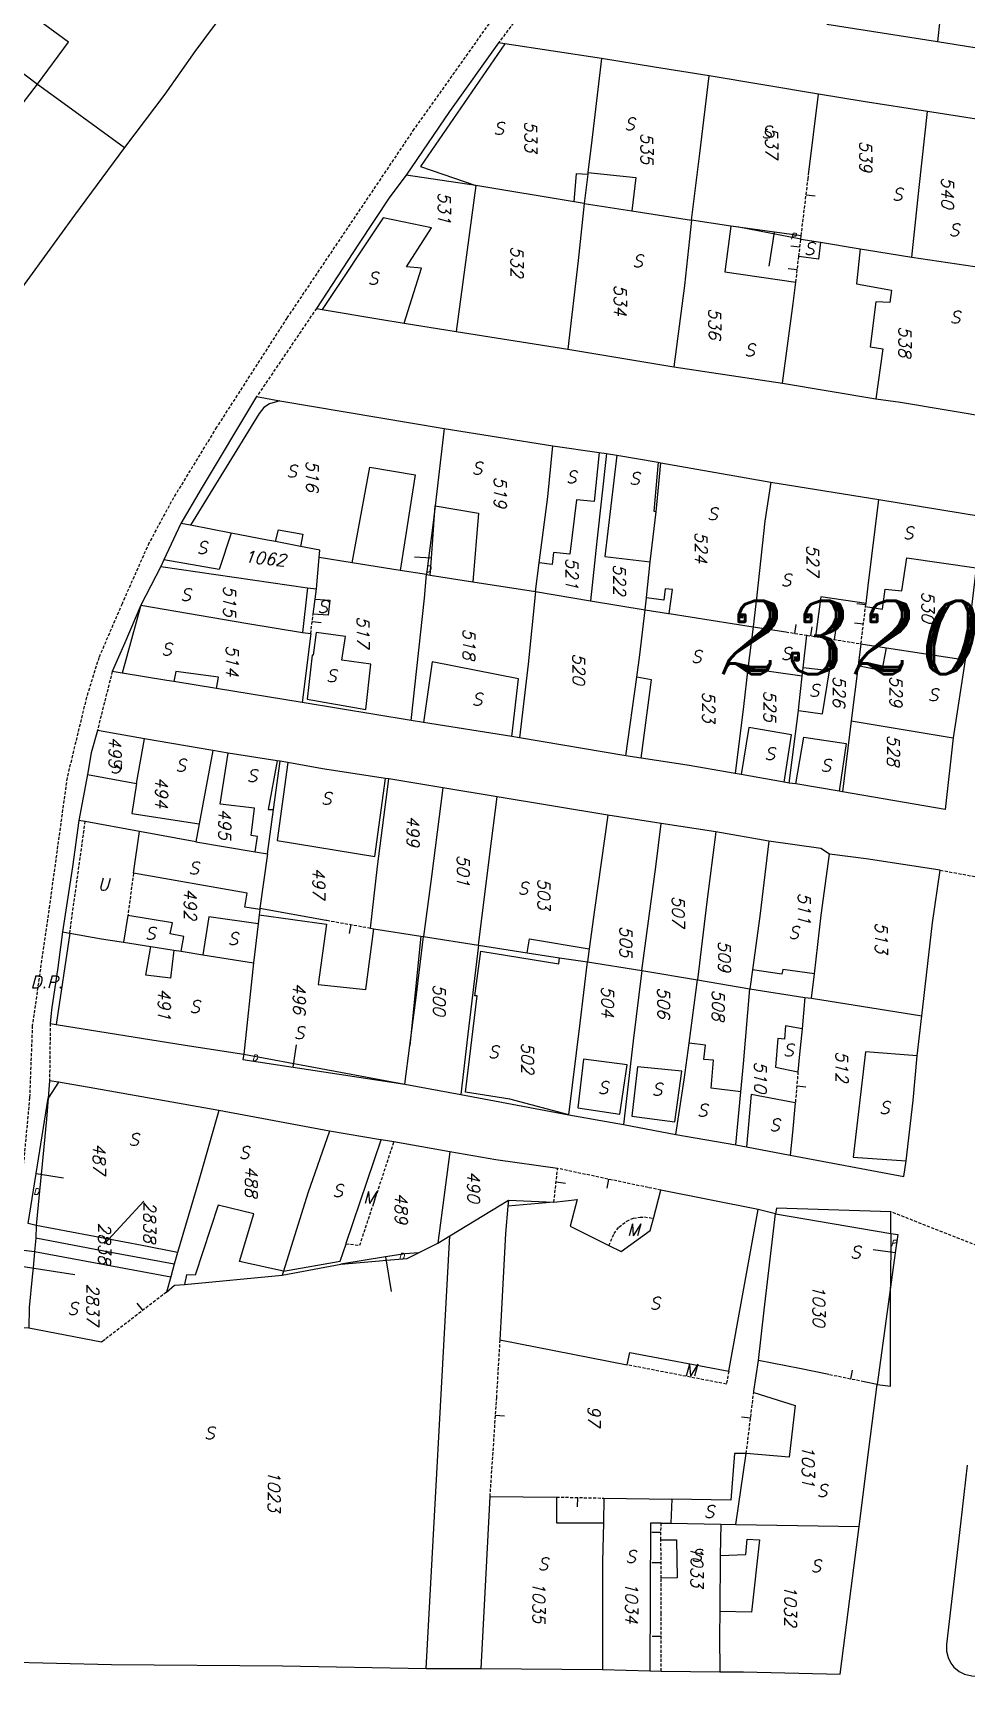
# Model space of a CAD drawing. Extents: x -334462 to -332769, y -29481 to -26664.
# Drawn here: x -334258.2 to -334181.8, y -28203.3 to -28068.9 of the extents above; entities that cross this region are included whole.
import ezdxf
from ezdxf.enums import TextEntityAlignment as Align

# ---------------------------------------------------------------- set-up
doc = ezdxf.new("R2010")
doc.units = 0
doc.header["$MEASUREMENT"] = 0
doc.linetypes.add('HIDDEN', pattern=[0.375, 0.25, -0.125])
for name, color, linetype in [('17', 7, 'CONTINUOUS'), ('18', 7, 'CONTINUOUS'), ('20', 7, 'CONTINUOUS'), ('DP$DIVIDING$LINE', 7, 'CONTINUOUS'), ('EASEMENT$BOUNDA$', 7, 'CONTINUOUS'), ('ENC$$ST$$A$$TEXT', 7, 'CONTINUOUS'), ('ENCRO$$AREA$TEXT', 7, 'CONTINUOUS'), ('ENCROACHED$WALL', 7, 'CONTINUOUS'), ('MAP$SHEET$BOUND$', 7, 'CONTINUOUS'), ('OUTER$FRAME', 7, 'CONTINUOUS'), ('PARCEL$BOUNDARY', 7, 'CONTINUOUS'), ('PARCEL$NUMBER', 7, 'CONTINUOUS'), ('STRUC$$FOOTPRINT', 7, 'CONTINUOUS')]:
    doc.layers.add(name, color=color, linetype=linetype)
doc.styles.add('ITALICT', font='ITALICT', dxfattribs={"height": 0.2})

msp = doc.modelspace()

# ---------------------------------------------------------------- linework, layer by layer
at = {"layer": '17', "color": 1, "linetype": 'Continuous'}
for p, q in [((-334194.94, -28082.12), (-334194.19, -28082.21)), ((-334192.61, -28118.51), (-334192.5, -28117.76)), ((-334190.25, -28117.24), (-334190.99, -28117.15)), ((-334195.7, -28155.03), (-334194.95, -28155.09)), ((-334249.19, -28173.38), (-334249.65, -28172.79))]:
    msp.add_line(p, q, dxfattribs=at)
at = {"layer": '17', "color": 5, "linetype": 'Continuous'}
msp.add_line((-334232.17, -28141.82), (-334232.31, -28142.56), dxfattribs=at)
at = {"layer": '18', "color": 1, "linetype": 'Continuous'}
for p, q in [((-334195.44, -28086.4), (-334196.19, -28086.31)), ((-334195.66, -28088.26), (-334196.41, -28088.17)), ((-334190.05, -28115.67), (-334190.8, -28115.58)), ((-334235.33, -28117.02), (-334234.59, -28117.11)), ((-334195.87, -28118), (-334195.75, -28117.26)), ((-334194.55, -28118.2), (-334194.43, -28117.46)), ((-334215.38, -28162.88), (-334214.63, -28162.97)), ((-334211.09, -28162.66), (-334211.24, -28163.39)), ((-334191.29, -28179.01), (-334191.14, -28178.27)), ((-334220.36, -28181.97), (-334219.62, -28182.02)), ((-334199.48, -28182.22), (-334200.23, -28182.12)), ((-334213.64, -28188.7), (-334213.66, -28189.45)), ((-334206.81, -28191.57), (-334207.56, -28191.57)), ((-334206.8, -28194.04), (-334207.55, -28194.05)), ((-334206.78, -28200.06), (-334207.53, -28200.06))]:
    msp.add_line(p, q, dxfattribs=at)
at = {"layer": 'DP$DIVIDING$LINE', "color": 2, "linetype": 'HIDDEN'}
for p, q in [((-334234.99, -28091.41), (-334239.88, -28098.63)), ((-334251.69, -28121.11), (-334252.91, -28125.95)), ((-334256.76, -28149.92), (-334256.82, -28154.6))]:
    msp.add_line(p, q, dxfattribs=at)
at = {"layer": 'DP$DIVIDING$LINE', "color": 30, "linetype": 'HIDDEN'}
for p, q in [((-334183.96, -28137.37), (-334176.17, -28138.8)), ((-334177.83, -28169.33), (-334188, -28165.32))]:
    msp.add_line(p, q, dxfattribs=at)
at = {"layer": 'DP$DIVIDING$LINE', "color": 2, "linetype": 'HIDDEN'}
for points in [[(-334219.14, -28065.67), (-334227.01, -28076.74), (-334237.41, -28092.2), (-334243.16, -28101.14), (-334246.68, -28106.9), (-334248.69, -28110.61), (-334250.89, -28115.58), (-334252.78, -28119.97), (-334253.8, -28123.23), (-334255.39, -28129.82), (-334256.83, -28140.28), (-334258.23, -28150.09), (-334258.45, -28156), (-334259.7, -28169.3), (-334260.23, -28175.09), (-334262.01, -28182.75), (-334260.52, -28183)], [(-334216.34, -28064.57), (-334218.2, -28067.15), (-334220.09, -28069.68)]]:
    msp.add_lwpolyline(points, dxfattribs=at)
at = {"layer": 'EASEMENT$BOUNDA$', "color": 3, "linetype": 'HIDDEN'}
for p, q in [((-334255.17, -28142.53), (-334253.9, -28133.39)), ((-334249.96, -28137.63), (-334250.41, -28141.08))]:
    msp.add_line(p, q, dxfattribs=at)
for points in [[(-334232.57, -28167.93), (-334231.44, -28168.06), (-334228.65, -28159.61)], [(-334211.07, -28168.08), (-334210.64, -28167.11), (-334210.25, -28166.57), (-334209.61, -28166.09), (-334209.06, -28165.84), (-334208.51, -28165.77), (-334208.15, -28165.74), (-334207.43, -28165.86)], [(-334201.26, -28178.37), (-334201.45, -28179.42), (-334209.57, -28177.85)]]:
    msp.add_lwpolyline(points, dxfattribs=at)
at = {"layer": 'ENC$$ST$$A$$TEXT', "color": 1, "linetype": 'Continuous'}
for p, q in [((-334225.59, -28111.85), (-334226.96, -28111.75)), ((-334236.89, -28153.5), (-334236.61, -28151.66)), ((-334257.92, -28162.19), (-334255.67, -28162.55)), ((-334229.33, -28169.01), (-334228.87, -28171.84)), ((-334187.65, -28168.69), (-334189.44, -28168.44)), ((-334259.13, -28169.76), (-334254.76, -28170.46))]:
    msp.add_line(p, q, dxfattribs=at)
at = {"layer": 'ENCRO$$AREA$TEXT', "color": 5, "linetype": 'Continuous'}
msp.add_line((-334197.54, -28085.16), (-334197.98, -28087.96), dxfattribs=at)
at = {"layer": 'ENCROACHED$WALL', "color": 5, "linetype": 'Continuous'}
msp.add_line((-334195.34, -28085.46), (-334201.1, -28084.67), dxfattribs=at)
at = {"layer": 'OUTER$FRAME', "color": 2, "linetype": 'Continuous'}
msp.add_line((-334252.32, -28167.93), (-334249.12, -28164.45), dxfattribs=at)
at = {"layer": 'PARCEL$BOUNDARY', "color": 7, "linetype": 'Continuous'}
for p, q in [((-334183.63, -28064.39), (-334184.19, -28069.61)), ((-334184.19, -28069.61), (-334193.23, -28068.19)), ((-334263.1, -28069.08), (-334257.81, -28073.05)), ((-334219.57, -28069.76), (-334220.09, -28069.68)), ((-334211.68, -28070.95), (-334219.57, -28069.76)), ((-334175.84, -28070.92), (-334184.19, -28069.61)), ((-334193.93, -28073.87), (-334202.87, -28072.37)), ((-334194.74, -28080.47), (-334193.93, -28073.87)), ((-334221.96, -28081.36), (-334227.66, -28080.51)), ((-334212.8, -28080.43), (-334213.09, -28082.83)), ((-334212.78, -28080.29), (-334212.8, -28080.43)), ((-334221.96, -28081.36), (-334223.56, -28093.31)), ((-334213.92, -28082.69), (-334221.96, -28081.36)), ((-334213.09, -28082.83), (-334213.92, -28082.69)), ((-334213.09, -28082.83), (-334209.18, -28083.44)), ((-334209.18, -28083.44), (-334204.32, -28084.2)), ((-334201.1, -28084.67), (-334204.32, -28084.2)), ((-334195.37, -28085.74), (-334195.34, -28085.46)), ((-334195.37, -28085.74), (-334193.77, -28086)), ((-334193.77, -28086), (-334190.52, -28086.54)), ((-334186.3, -28087.23), (-334178.01, -28088.46)), ((-334234.99, -28091.41), (-334234.53, -28091.49)), ((-334227.82, -28092.61), (-334223.56, -28093.31)), ((-334223.56, -28093.31), (-334214.42, -28094.74)), ((-334214.42, -28094.74), (-334205.75, -28096.18)), ((-334205.75, -28096.18), (-334196.88, -28097.53)), ((-334196.88, -28097.53), (-334189.24, -28098.81)), ((-334239.88, -28098.63), (-334237.97, -28098.97)), ((-334237.97, -28098.97), (-334224.53, -28101.24)), ((-334224.53, -28101.24), (-334225.28, -28107.56)), ((-334224.53, -28101.24), (-334215.66, -28102.66)), ((-334215.66, -28102.66), (-334211.86, -28103.19)), ((-334211.86, -28103.19), (-334211.26, -28103.28)), ((-334211.26, -28103.28), (-334210.41, -28103.43)), ((-334210.41, -28103.43), (-334207.03, -28104)), ((-334207.19, -28108.05), (-334206.83, -28104.05)), ((-334207.03, -28104), (-334206.83, -28104.05)), ((-334206.83, -28104.05), (-334197.82, -28105.62)), ((-334197.82, -28105.62), (-334188.99, -28107.04)), ((-334188.99, -28107.04), (-334180.51, -28108.44)), ((-334207.68, -28112.15), (-334207.19, -28108.05)), ((-334246.07, -28109), (-334247.46, -28111.97)), ((-334245.28, -28109.15), (-334246.07, -28109)), ((-334241.96, -28109.79), (-334245.28, -28109.15)), ((-334236.3, -28110.88), (-334238.34, -28110.49)), ((-334247.72, -28112.53), (-334249.36, -28115.68)), ((-334247.46, -28111.97), (-334247.72, -28112.53)), ((-334247.72, -28112.53), (-334235.73, -28114.26)), ((-334234.99, -28114.36), (-334234.76, -28111.8)), ((-334232.06, -28112.23), (-334234.76, -28111.8)), ((-334228.15, -28112.84), (-334232.06, -28112.23)), ((-334225.99, -28113.18), (-334228.15, -28112.84)), ((-334217.07, -28114.58), (-334216.77, -28112.22)), ((-334181.02, -28112.64), (-334181.94, -28120.17)), ((-334225.99, -28113.18), (-334225.69, -28113.23)), ((-334225.69, -28113.23), (-334222.21, -28113.78)), ((-334222.21, -28113.78), (-334217.07, -28114.58)), ((-334235.73, -28114.26), (-334234.99, -28114.36)), ((-334235.26, -28116.42), (-334235.1, -28115.19)), ((-334235.1, -28115.19), (-334234.99, -28114.36)), ((-334217.07, -28114.58), (-334212.57, -28115.33)), ((-334212.57, -28115.33), (-334208.1, -28116.06)), ((-334208.1, -28116.06), (-334207.99, -28115.09)), ((-334206.13, -28116.37), (-334199.28, -28117.46)), ((-334235.46, -28118.02), (-334236.17, -28123.65)), ((-334236.12, -28117.92), (-334235.46, -28118.02)), ((-334199.28, -28117.46), (-334199.69, -28120.86)), ((-334199.28, -28117.46), (-334196.59, -28117.88)), ((-334195.17, -28120.83), (-334194.87, -28118.15)), ((-334190.45, -28118.85), (-334190.68, -28120.63)), ((-334190.45, -28118.85), (-334188.36, -28119.17)), ((-334188.36, -28119.17), (-334181.94, -28120.17)), ((-334195.25, -28121.51), (-334195.17, -28120.83)), ((-334190.68, -28120.63), (-334191.26, -28125.14)), ((-334181.94, -28120.17), (-334182.9, -28126.54)), ((-334250.89, -28121.25), (-334251.69, -28121.11)), ((-334243.15, -28122.51), (-334246.66, -28121.94)), ((-334209.68, -28128.02), (-334208.79, -28121.58)), ((-334236.17, -28123.65), (-334243.15, -28122.51)), ((-334227.23, -28125.12), (-334236.17, -28123.65)), ((-334196.31, -28130.24), (-334195.56, -28124.3)), ((-334249.04, -28126.62), (-334252.91, -28125.95)), ((-334226.23, -28125.28), (-334227.23, -28125.12)), ((-334219, -28126.44), (-334226.23, -28125.28)), ((-334191.26, -28125.14), (-334191.95, -28130.95)), ((-334191.26, -28125.14), (-334182.9, -28126.54)), ((-334249.7, -28130.27), (-334249.04, -28126.62)), ((-334243.45, -28127.59), (-334249.04, -28126.62)), ((-334243.45, -28127.59), (-334244.59, -28133.59)), ((-334242.22, -28127.79), (-334243.45, -28127.59)), ((-334218.39, -28126.54), (-334219, -28126.44)), ((-334209.68, -28128.02), (-334218.39, -28126.54)), ((-334238.2, -28128.42), (-334242.22, -28127.79)), ((-334238.49, -28132.42), (-334237.95, -28128.46)), ((-334237.95, -28128.46), (-334238.2, -28128.42)), ((-334237.34, -28128.56), (-334237.95, -28128.46)), ((-334208.44, -28128.21), (-334209.68, -28128.02)), ((-334253.72, -28129.55), (-334254.43, -28133.3)), ((-334253.72, -28129.55), (-334249.7, -28130.27)), ((-334229.07, -28129.9), (-334229.35, -28129.86)), ((-334224.64, -28130.64), (-334229.07, -28129.9)), ((-334200.26, -28129.54), (-334200.74, -28129.45)), ((-334196.72, -28130.17), (-334200.26, -28129.54)), ((-334196.31, -28130.24), (-334196.72, -28130.17)), ((-334195.79, -28130.32), (-334196.31, -28130.24)), ((-334192.22, -28130.9), (-334195.79, -28130.32)), ((-334220.22, -28131.37), (-334224.64, -28130.64)), ((-334211.15, -28132.87), (-334220.22, -28131.37)), ((-334191.95, -28130.95), (-334192.22, -28130.9)), ((-334238.98, -28136.04), (-334238.49, -28132.42)), ((-334206.78, -28133.54), (-334211.15, -28132.87)), ((-334253.9, -28133.39), (-334254.43, -28133.3)), ((-334249.46, -28134.2), (-334253.9, -28133.39)), ((-334244.86, -28135.05), (-334249.46, -28134.2)), ((-334244.59, -28133.59), (-334244.86, -28135.05)), ((-334202.33, -28134.24), (-334206.78, -28133.54)), ((-334197.99, -28135), (-334202.33, -28134.24)), ((-334244.86, -28135.05), (-334240.01, -28135.86)), ((-334240.01, -28135.86), (-334238.98, -28136.04)), ((-334238.98, -28136.04), (-334239.61, -28140.48)), ((-334239.67, -28141.03), (-334239.76, -28141.76)), ((-334239.62, -28140.58), (-334239.67, -28141.03)), ((-334239.61, -28140.48), (-334239.62, -28140.58)), ((-334239.61, -28140.48), (-334234.2, -28141.46)), ((-334255.76, -28142.43), (-334255.17, -28142.53)), ((-334239.76, -28141.76), (-334240.15, -28144.95)), ((-334230.57, -28142.11), (-334230.3, -28142.16)), ((-334230.3, -28142.16), (-334226.45, -28142.77)), ((-334250.78, -28143.27), (-334248.54, -28143.62)), ((-334226.45, -28142.77), (-334226.22, -28142.81)), ((-334226.22, -28142.81), (-334221.72, -28143.52)), ((-334221.72, -28143.52), (-334217.74, -28144.14)), ((-334246.64, -28143.92), (-334246.06, -28144.01)), ((-334246.06, -28144.01), (-334244.29, -28144.3)), ((-334244.29, -28144.3), (-334240.15, -28144.95)), ((-334240.15, -28144.95), (-334240.93, -28152.42)), ((-334217.74, -28144.14), (-334215.11, -28144.54)), ((-334215.11, -28144.54), (-334212.83, -28144.87)), ((-334212.69, -28143.81), (-334212.83, -28144.87)), ((-334212.83, -28144.87), (-334208.38, -28145.59)), ((-334208.38, -28145.59), (-334203.83, -28146.35)), ((-334204.51, -28151.53), (-334203.83, -28146.35)), ((-334203.83, -28146.35), (-334199.54, -28147.07)), ((-334199.33, -28145.53), (-334199.54, -28147.07)), ((-334194.5, -28147.85), (-334194.26, -28145.85)), ((-334199.54, -28147.07), (-334195.03, -28147.8)), ((-334195.03, -28147.8), (-334195.27, -28150.35)), ((-334195.03, -28147.8), (-334194.5, -28147.85)), ((-334194.5, -28147.85), (-334185.48, -28149.28)), ((-334256.76, -28149.92), (-334256.29, -28149.99)), ((-334185.84, -28152.56), (-334185.48, -28149.28)), ((-334227.76, -28154.89), (-334227.35, -28151.73)), ((-334256.82, -28154.6), (-334256.93, -28156.03)), ((-334256.08, -28154.73), (-334256.82, -28154.6)), ((-334227.76, -28154.89), (-334223.18, -28155.72)), ((-334223.18, -28155.72), (-334214.34, -28157.38)), ((-334200.68, -28159.84), (-334200.28, -28155.5)), ((-334233.93, -28158.73), (-334242.96, -28157.04)), ((-334214.34, -28157.38), (-334209.88, -28158.18)), ((-334209.88, -28158.18), (-334205.58, -28158.99)), ((-334228.65, -28159.61), (-334229.7, -28159.44)), ((-334224.09, -28160.42), (-334228.65, -28159.61)), ((-334205.58, -28158.99), (-334200.68, -28159.84)), ((-334200.68, -28159.84), (-334199.81, -28160.01)), ((-334224.09, -28160.42), (-334225.07, -28167.9)), ((-334199.81, -28160.01), (-334196.23, -28160.7)), ((-334198.85, -28165.14), (-334206.81, -28163.55)), ((-334224.09, -28167.3), (-334219.28, -28164.38)), ((-334219.28, -28164.38), (-334219.33, -28164.86)), ((-334219.28, -28164.38), (-334215.56, -28164.53)), ((-334197.44, -28165.48), (-334198.85, -28165.14)), ((-334257.91, -28166.44), (-334257.95, -28167.47)), ((-334188.01, -28167.1), (-334188, -28165.32)), ((-334257.95, -28167.47), (-334258.05, -28168.56)), ((-334226.63, -28168.68), (-334225.07, -28167.9)), ((-334225.07, -28167.9), (-334224.09, -28167.3)), ((-334246.35, -28168.65), (-334246.62, -28169.62)), ((-334246.9, -28170.63), (-334247.26, -28171.9)), ((-334246.62, -28169.62), (-334246.9, -28170.63)), ((-334245.77, -28171.26), (-334237.79, -28170.52)), ((-334237.79, -28170.52), (-334233, -28169.61)), ((-334237.69, -28170.18), (-334237.79, -28170.52)), ((-334189.12, -28179.45), (-334190.2, -28179.23)), ((-334200.69, -28190.9), (-334199.83, -28185.09)), ((-334220.81, -28188.62), (-334215.36, -28188.66)), ((-334211.49, -28188.75), (-334211.52, -28190.76)), ((-334211.49, -28188.75), (-334205.93, -28188.83)), ((-334205.93, -28188.83), (-334206, -28190.79)), ((-334206.8, -28190.79), (-334206, -28190.79)), ((-334206, -28190.79), (-334201.92, -28190.87)), ((-334201.92, -28190.87), (-334201.96, -28193.45)), ((-334201.92, -28190.87), (-334200.69, -28190.9)), ((-334200.69, -28190.9), (-334190.6, -28191.07)), ((-334201.96, -28193.45), (-334201.98, -28198.03)), ((-334226.02, -28202.69), (-334221.53, -28202.7)), ((-334221.53, -28202.7), (-334211.58, -28202.78)), ((-334211.58, -28202.78), (-334207.73, -28202.88)), ((-334207.73, -28202.88), (-334206.78, -28202.9)), ((-334206.78, -28202.9), (-334201.99, -28202.96))]:
    msp.add_line(p, q, dxfattribs=at)
at = {"layer": 'PARCEL$BOUNDARY', "color": 2, "linetype": 'HIDDEN'}
for p, q in [((-334195.53, -28087.15), (-334195.37, -28085.74)), ((-334195.78, -28089.26), (-334195.53, -28087.15)), ((-334190.07, -28115.8), (-334190.03, -28115.54)), ((-334235.46, -28118.02), (-334235.26, -28116.42)), ((-334190.45, -28118.85), (-334190.07, -28115.8)), ((-334196.59, -28117.88), (-334194.87, -28118.15)), ((-334194.87, -28118.15), (-334194.18, -28118.26)), ((-334194.18, -28118.26), (-334190.45, -28118.85)), ((-334195.6, -28153.86), (-334195.82, -28156.42)), ((-334215.56, -28164.53), (-334215.26, -28161.78)), ((-334247.26, -28171.9), (-334252.28, -28175.77)), ((-334190.2, -28179.23), (-334193.09, -28178.64)), ((-334199.83, -28185.09), (-334199.22, -28180.1)), ((-334215.36, -28188.66), (-334211.49, -28188.75)), ((-334206.79, -28195.31), (-334206.81, -28192.16))]:
    msp.add_line(p, q, dxfattribs=at)
at = {"layer": 'PARCEL$BOUNDARY', "color": 7, "linetype": 'Continuous'}
for points in [[(-334240.02, -28063.77), (-334244.94, -28070.4), (-334247.38, -28073.88), (-334250.7, -28078.24)], [(-334220.09, -28069.68), (-334224.11, -28075.31), (-334227.66, -28080.51)], [(-334211.68, -28070.95), (-334212.46, -28077.65), (-334212.78, -28080.29)], [(-334202.87, -28072.37), (-334207.33, -28071.67), (-334211.68, -28070.95)], [(-334204.32, -28084.2), (-334203.62, -28078.73), (-334202.87, -28072.37)], [(-334257.81, -28073.05), (-334255.33, -28074.87), (-334250.7, -28078.24)], [(-334185.01, -28075.29), (-334190.26, -28074.47), (-334193.93, -28073.87)], [(-334186.3, -28087.23), (-334185.69, -28081.52), (-334185.01, -28075.29)], [(-334178.01, -28088.46), (-334176.91, -28079.42), (-334176.57, -28076.66), (-334179.26, -28076.19), (-334185.01, -28075.29)], [(-334250.7, -28078.24), (-334254.78, -28083.78), (-334259.68, -28090.54), (-334261.36, -28092.73)], [(-334227.66, -28080.51), (-334228.98, -28082.28), (-334231.54, -28086.15), (-334234.99, -28091.41)], [(-334213.09, -28082.83), (-334213.59, -28087.49), (-334214.42, -28094.74)], [(-334204.32, -28084.2), (-334204.87, -28089.54), (-334205.75, -28096.18)], [(-334195.37, -28085.74), (-334200.44, -28084.77), (-334201.1, -28084.67)], [(-334190.52, -28086.54), (-334189.99, -28086.61), (-334186.3, -28087.23)], [(-334196.88, -28097.53), (-334195.99, -28091.02), (-334195.78, -28089.26)], [(-334234.53, -28091.49), (-334229.8, -28092.3), (-334227.82, -28092.61)], [(-334239.88, -28098.63), (-334244.43, -28106.16), (-334246.07, -28109)], [(-334189.24, -28098.81), (-334187.22, -28099.07), (-334179.57, -28100.36)], [(-334216.77, -28112.22), (-334216.07, -28106.83), (-334215.66, -28102.66)], [(-334211.26, -28103.28), (-334212.05, -28110.46), (-334212.57, -28115.33)], [(-334197.82, -28105.62), (-334198.3, -28108.83), (-334198.97, -28114.87), (-334199.28, -28117.46)], [(-334190.03, -28115.54), (-334189.86, -28114.11), (-334188.99, -28107.04)], [(-334225.28, -28107.56), (-334225.51, -28109.58), (-334225.81, -28111.84), (-334225.99, -28113.18)], [(-334238.34, -28110.49), (-334238.98, -28110.36), (-334241.96, -28109.79)], [(-334234.76, -28111.8), (-334234.72, -28111.19), (-334236.3, -28110.88)], [(-334207.99, -28115.09), (-334207.99, -28115.07), (-334207.68, -28112.15)], [(-334227.23, -28125.12), (-334226.14, -28115.13), (-334225.99, -28113.18)], [(-334217.07, -28114.58), (-334217.66, -28120.51), (-334218.39, -28126.54)], [(-334249.36, -28115.68), (-334250.67, -28118.76), (-334251.69, -28121.11)], [(-334249.36, -28115.68), (-334240.59, -28117.2), (-334236.12, -28117.92)], [(-334208.79, -28121.58), (-334208.54, -28119.74), (-334208.1, -28116.06)], [(-334208.1, -28116.06), (-334206.19, -28116.36), (-334206.13, -28116.37)], [(-334199.69, -28120.86), (-334200.06, -28123.97), (-334200.74, -28129.45)], [(-334246.66, -28121.94), (-334247.23, -28121.85), (-334250.89, -28121.25)], [(-334195.56, -28124.3), (-334195.53, -28124.02), (-334195.25, -28121.51)], [(-334252.91, -28125.95), (-334253.41, -28127.76), (-334253.72, -28129.55)], [(-334182.9, -28126.54), (-334183.56, -28132.42), (-334191.95, -28130.95)], [(-334229.35, -28129.86), (-334234.48, -28129.07), (-334237.34, -28128.56)], [(-334200.74, -28129.45), (-334204.66, -28128.78), (-334208.44, -28128.21)], [(-334230.57, -28142.11), (-334230, -28137.07), (-334229.07, -28129.9)], [(-334224.64, -28130.64), (-334225.57, -28137.9), (-334226.22, -28142.81)], [(-334221.72, -28143.52), (-334220.82, -28136.28), (-334220.22, -28131.37)], [(-334211.15, -28132.87), (-334212.24, -28140.61), (-334212.69, -28143.81)], [(-334254.43, -28133.3), (-334254.93, -28137.1), (-334255.76, -28142.43)], [(-334208.38, -28145.59), (-334207.24, -28137.09), (-334206.78, -28133.54)], [(-334202.33, -28134.24), (-334203.07, -28139.97), (-334203.83, -28146.35)], [(-334197.99, -28135), (-334198.73, -28141.14), (-334199.33, -28145.53)], [(-334193.02, -28136.07), (-334193.73, -28135.6), (-334197.99, -28135)], [(-334194.26, -28145.85), (-334193.7, -28141.04), (-334193.02, -28136.07)], [(-334183.96, -28137.37), (-334190.02, -28136.44), (-334193.02, -28136.07)], [(-334185.48, -28149.28), (-334184.6, -28141.69), (-334183.96, -28137.37)], [(-334255.76, -28142.43), (-334256.15, -28145.33), (-334256.65, -28148.81), (-334256.76, -28149.92)], [(-334255.17, -28142.53), (-334252.58, -28142.99), (-334250.78, -28143.27)], [(-334248.54, -28143.62), (-334247.5, -28143.79), (-334246.64, -28143.92)], [(-334227.35, -28151.73), (-334226.83, -28147.79), (-334226.22, -28142.81)], [(-334221.72, -28143.52), (-334222.61, -28150.79), (-334223.18, -28155.72)], [(-334214.34, -28157.38), (-334213.43, -28149.89), (-334212.83, -28144.87)], [(-334208.38, -28145.59), (-334209.09, -28151.34), (-334209.88, -28158.18)], [(-334200.28, -28155.5), (-334200.07, -28153.22), (-334199.54, -28147.07)], [(-334256.29, -28149.99), (-334245.74, -28151.69), (-334240.93, -28152.42)], [(-334195.27, -28150.35), (-334195.47, -28152.42), (-334195.6, -28153.86)], [(-334205.58, -28158.99), (-334204.9, -28154.53), (-334204.51, -28151.53)], [(-334240.93, -28152.42), (-334236.84, -28153.19), (-334236.25, -28153.3), (-334227.76, -28154.89)], [(-334186.75, -28161.16), (-334186.19, -28156.22), (-334185.84, -28152.56)], [(-334242.96, -28157.04), (-334253.12, -28155.24), (-334256.08, -28154.73)], [(-334256.93, -28156.03), (-334257.07, -28157.74), (-334257.5, -28162.26), (-334257.58, -28163.06), (-334257.91, -28166.44)], [(-334242.96, -28157.04), (-334244.61, -28162.75), (-334246.35, -28168.65)], [(-334195.82, -28156.42), (-334196.04, -28158.83), (-334196.23, -28160.7)], [(-334233.93, -28158.73), (-334235.68, -28163.8), (-334237.17, -28168.52), (-334237.69, -28170.18)], [(-334229.7, -28159.44), (-334229.76, -28159.43), (-334233.93, -28158.73)], [(-334215.26, -28161.78), (-334220.32, -28161.06), (-334224.09, -28160.42)], [(-334196.23, -28160.7), (-334186.95, -28162.43), (-334186.75, -28161.16)], [(-334219.33, -28164.86), (-334219.52, -28167.09), (-334219.9, -28174.33), (-334219.99, -28175.8)], [(-334188, -28165.32), (-334197.35, -28165.02), (-334197.44, -28165.48)], [(-334246.35, -28168.65), (-334249.25, -28168.08), (-334257.91, -28166.44)], [(-334198.83, -28177.48), (-334198.36, -28173.38), (-334197.44, -28165.48)], [(-334246.62, -28169.62), (-334251.8, -28168.64), (-334257.95, -28167.47)], [(-334188.01, -28167.1), (-334188.02, -28168.64), (-334188.03, -28169.94), (-334188.03, -28171.49)], [(-334258.05, -28168.56), (-334258.17, -28169.91), (-334258.23, -28170.65), (-334258.5, -28173.14), (-334258.52, -28174.85)], [(-334233, -28169.61), (-334229.84, -28169.33), (-334229.29, -28169.28), (-334227.57, -28169.15), (-334226.63, -28168.68)], [(-334247.26, -28171.9), (-334246.6, -28171.33), (-334245.77, -28171.26)], [(-334189.12, -28179.45), (-334188.04, -28179.58), (-334188.03, -28176.02), (-334188.03, -28171.49)], [(-334252.28, -28175.77), (-334252.57, -28175.99), (-334258.52, -28174.85)], [(-334199.22, -28180.1), (-334199.21, -28180.01), (-334198.83, -28177.48)], [(-334193.09, -28178.64), (-334195.47, -28178.15), (-334198.83, -28177.48)], [(-334190.6, -28191.07), (-334189.8, -28184.78), (-334189.12, -28179.45)], [(-334181.75, -28186.06), (-334182.32, -28190.84), (-334183.45, -28200.73), (-334183.44, -28201.28), (-334183.33, -28201.8), (-334183.11, -28202.24), (-334182.86, -28202.58), (-334182.43, -28202.93), (-334181.98, -28203.14), (-334181.39, -28203.29), (-334180.68, -28203.31)], [(-334220.81, -28188.62), (-334221.14, -28194.92), (-334221.53, -28202.7)], [(-334211.52, -28190.76), (-334211.58, -28193.96), (-334211.58, -28202.78)], [(-334201.99, -28202.96), (-334200.05, -28202.95), (-334192.14, -28203.14), (-334191.35, -28197), (-334190.6, -28191.07)], [(-334201.98, -28198.03), (-334202.02, -28199.99), (-334201.99, -28202.96)], [(-334260.75, -28202.15), (-334251.75, -28202.37), (-334237.76, -28202.48), (-334226.02, -28202.69)]]:
    msp.add_lwpolyline(points, dxfattribs=at)
at = {"layer": 'PARCEL$BOUNDARY', "color": 2, "linetype": 'HIDDEN'}
for points in [[(-334195.34, -28085.46), (-334194.78, -28080.82), (-334194.74, -28080.47)], [(-334234.2, -28141.46), (-334234.14, -28141.47), (-334230.57, -28142.11)], [(-334206.81, -28163.55), (-334207.85, -28163.34), (-334215.26, -28161.78)], [(-334219.99, -28175.8), (-334220.27, -28180.51), (-334220.81, -28188.62)], [(-334206.81, -28192.16), (-334206.81, -28191.78), (-334206.8, -28190.79)], [(-334206.78, -28202.9), (-334206.78, -28198.22), (-334206.79, -28195.31)]]:
    msp.add_lwpolyline(points, dxfattribs=at)
at = {"layer": 'STRUC$$FOOTPRINT', "color": 1, "linetype": 'Continuous'}
for p, q in [((-334235.73, -28114.26), (-334236.12, -28117.92)), ((-334249.36, -28115.68), (-334250.89, -28121.25)), ((-334235.25, -28119.79), (-334235.35, -28119.78)), ((-334195.25, -28121.51), (-334199.69, -28120.86)), ((-334249.96, -28137.63), (-334249.46, -28134.2)), ((-334250.41, -28141.08), (-334250.78, -28143.27)), ((-334255.17, -28142.53), (-334256.29, -28149.99)), ((-334226.45, -28142.77), (-334227.35, -28151.73)), ((-334213.15, -28152.84), (-334213.61, -28156.82)), ((-334208.74, -28153.45), (-334209.18, -28157.49)), ((-334256.08, -28154.73), (-334256.93, -28156.03)), ((-334207.43, -28165.86), (-334206.81, -28163.55)), ((-334215.56, -28164.53), (-334219.33, -28164.86)), ((-334201.26, -28178.37), (-334198.85, -28165.14)), ((-334197.44, -28165.48), (-334188.01, -28167.1)), ((-334226.02, -28202.69), (-334224.09, -28167.3)), ((-334258.05, -28168.56), (-334246.9, -28170.63)), ((-334188.03, -28171.49), (-334189.12, -28179.45)), ((-334219.99, -28175.8), (-334209.57, -28177.85))]:
    msp.add_line(p, q, dxfattribs=at)
for points in [[(-334257.81, -28073.05), (-334255.26, -28069.63), (-334260.56, -28065.72), (-334263.1, -28069.08)], [(-334263.1, -28069.08), (-334267.47, -28074.85), (-334262.15, -28078.68), (-334257.81, -28073.05)], [(-334219.57, -28069.76), (-334226.49, -28079.81), (-334221.96, -28081.36)], [(-334213.92, -28082.69), (-334213.73, -28080.37), (-334212.8, -28080.43)], [(-334212.78, -28080.29), (-334208.87, -28080.7), (-334209.18, -28083.44)], [(-334227.82, -28092.61), (-334226.39, -28088.13), (-334227.61, -28088.01), (-334225.57, -28084.82), (-334229.54, -28084), (-334234.53, -28091.49)], [(-334201.1, -28084.67), (-334201.58, -28088.43), (-334195.78, -28089.26)], [(-334193.77, -28086), (-334193.92, -28087.38), (-334195.53, -28087.15)], [(-334190.52, -28086.54), (-334190.82, -28089.41), (-334187.94, -28089.92), (-334188.08, -28090.92), (-334189.22, -28090.88), (-334189.69, -28094.56), (-334188.66, -28094.72), (-334189.24, -28098.81)], [(-334237.97, -28098.97), (-334238.82, -28099.22), (-334239.28, -28099.52), (-334239.66, -28100.01), (-334245.28, -28109.15)], [(-334211.86, -28103.19), (-334212.26, -28107.21), (-334213.72, -28107.07), (-334214.25, -28111.52), (-334215.59, -28111.38), (-334215.71, -28112.35), (-334216.77, -28112.22)], [(-334210.41, -28103.43), (-334211.4, -28111.7), (-334207.68, -28112.15)], [(-334232.06, -28112.23), (-334230.62, -28104.39), (-334226.92, -28105.04), (-334228.15, -28112.84)], [(-334207.03, -28104), (-334207.4, -28108.01), (-334207.19, -28108.05)], [(-334225.69, -28113.23), (-334225.59, -28111.85), (-334225.28, -28107.56)], [(-334225.28, -28107.56), (-334221.73, -28108.15), (-334222.21, -28113.78)], [(-334241.96, -28109.79), (-334242.95, -28112.78), (-334247.46, -28111.97)], [(-334238.34, -28110.49), (-334238.08, -28109.53), (-334236.11, -28109.87), (-334236.3, -28110.88)], [(-334190.07, -28115.8), (-334188.7, -28116.01), (-334188.48, -28114.37), (-334187.12, -28114.51), (-334186.7, -28111.81), (-334181.02, -28112.64)], [(-334235.1, -28115.19), (-334233.89, -28115.29), (-334234.04, -28116.51), (-334235.26, -28116.42)], [(-334206.13, -28116.37), (-334205.86, -28114.4), (-334206.47, -28114.35), (-334206.58, -28115.27), (-334207.99, -28115.09)], [(-334190.03, -28115.54), (-334193.74, -28115.02), (-334194.18, -28118.26)], [(-334235.35, -28119.78), (-334235.76, -28123.39), (-334230.96, -28124.22), (-334230.54, -28120.51), (-334232.9, -28120.2), (-334232.61, -28118.26), (-334235.02, -28117.93), (-334235.25, -28119.79)], [(-334190.68, -28120.63), (-334188.71, -28121.03), (-334188.36, -28119.17)], [(-334219, -28126.44), (-334218.46, -28121.71), (-334225.52, -28120.33), (-334226.23, -28125.28)], [(-334195.56, -28124.3), (-334193.59, -28124.59), (-334193.02, -28121.06), (-334195.17, -28120.83)], [(-334243.15, -28122.51), (-334242.99, -28121.58), (-334246.5, -28121.13), (-334246.66, -28121.94)], [(-334208.44, -28128.21), (-334207.57, -28121.79), (-334208.79, -28121.58)], [(-334196.72, -28130.17), (-334196.14, -28126.31), (-334199.62, -28125.7), (-334200.26, -28129.54)], [(-334195.79, -28130.32), (-334195.11, -28126.48), (-334191.66, -28127.01), (-334192.22, -28130.9)], [(-334240.01, -28135.86), (-334239.81, -28134.61), (-334240.34, -28134.53), (-334240.05, -28132.31), (-334242.85, -28131.96), (-334242.22, -28127.79)], [(-334238.2, -28128.42), (-334238.93, -28132.4), (-334238.49, -28132.42)], [(-334237.34, -28128.56), (-334238.21, -28134.95), (-334230.2, -28136.25), (-334229.35, -28129.86)], [(-334249.7, -28130.27), (-334250.09, -28132.73), (-334244.59, -28133.59)], [(-334239.62, -28140.58), (-334240.85, -28140.41), (-334240.65, -28139.25), (-334249.96, -28137.63)], [(-334246.06, -28144.01), (-334245.83, -28142.79), (-334246.95, -28142.59), (-334246.76, -28141.67), (-334250.41, -28141.08)], [(-334239.67, -28141.03), (-334234.17, -28141.78), (-334234.85, -28146.73), (-334230.94, -28147.13), (-334230.3, -28142.16)], [(-334239.76, -28141.76), (-334243.8, -28141.19), (-334244.29, -28144.3)], [(-334246.64, -28143.92), (-334246.93, -28146.2), (-334248.95, -28145.96), (-334248.54, -28143.62)], [(-334217.74, -28144.14), (-334217.57, -28142.98), (-334212.69, -28143.81)], [(-334214.34, -28157.38), (-334219.18, -28156.11), (-334222.79, -28155.54), (-334221.84, -28147.65), (-334222.02, -28147.64), (-334221.55, -28143.99), (-334215.17, -28145.03), (-334215.11, -28144.54)], [(-334194.26, -28145.85), (-334196.83, -28145.49), (-334196.93, -28145.87), (-334199.33, -28145.53)], [(-334195.27, -28150.35), (-334196.61, -28150.12), (-334196.7, -28151.19), (-334197.26, -28151.14), (-334197.44, -28153.48), (-334195.6, -28153.86)], [(-334200.28, -28155.5), (-334202.7, -28155.21), (-334202.52, -28152.93), (-334203.29, -28152.85), (-334203.17, -28151.68), (-334204.51, -28151.53)], [(-334240.93, -28152.42), (-334241, -28152.87), (-334236.89, -28153.5), (-334227.76, -28154.89)], [(-334213.61, -28156.82), (-334210.16, -28157.33), (-334209.57, -28153.3), (-334213.15, -28152.84)], [(-334185.84, -28152.56), (-334190.09, -28152.24), (-334191.1, -28160.84), (-334186.75, -28161.16)], [(-334209.18, -28157.49), (-334205.68, -28157.95), (-334205.11, -28153.83), (-334208.74, -28153.45)], [(-334195.82, -28156.42), (-334199.43, -28155.73), (-334199.81, -28160.01)], [(-334257.91, -28166.44), (-334258.57, -28166.27), (-334257.92, -28162.19), (-334256.93, -28156.03)], [(-334232.57, -28167.93), (-334232.56, -28167.9), (-334229.7, -28159.44)], [(-334237.69, -28170.18), (-334241.29, -28169.39), (-334240.12, -28165.5), (-334243.03, -28164.77), (-334244.9, -28170.5), (-334245.61, -28170.48), (-334245.77, -28171.26)], [(-334215.56, -28164.53), (-334213.67, -28164.32), (-334214.24, -28166.49), (-334211.07, -28168.08)], [(-334211.07, -28168.08), (-334210.07, -28168.58), (-334207.69, -28166.84), (-334207.43, -28165.86)], [(-334237.69, -28170.18), (-334233.05, -28169.37), (-334232.57, -28167.93)], [(-334188.01, -28167.1), (-334187.44, -28167.17), (-334187.65, -28168.69), (-334188.03, -28171.49)], [(-334258.52, -28174.85), (-334259.92, -28174.75), (-334259.13, -28169.76), (-334258.92, -28168.45), (-334258.05, -28168.56)], [(-334226.63, -28168.68), (-334227.73, -28168.75), (-334229.33, -28169.01), (-334233, -28169.61)], [(-334209.57, -28177.85), (-334209.36, -28176.83), (-334201.26, -28178.37)], [(-334199.22, -28180.1), (-334195.84, -28181.17), (-334196.32, -28185.4), (-334199.83, -28185.09)], [(-334199.83, -28185.09), (-334200.79, -28185.11), (-334201.1, -28188.91), (-334205.93, -28188.83)], [(-334215.36, -28188.66), (-334215.34, -28190.78), (-334211.52, -28190.76)], [(-334206.8, -28190.79), (-334207.67, -28190.8), (-334207.73, -28202.88)], [(-334206.81, -28192.16), (-334205.53, -28192.17), (-334205.47, -28195.28), (-334206.79, -28195.31)], [(-334201.96, -28193.45), (-334199.88, -28193.35), (-334199.76, -28192.12), (-334198.74, -28192.17), (-334199.4, -28198.09), (-334201.98, -28198.03)]]:
    msp.add_lwpolyline(points, dxfattribs=at)

# ---------------------------------------------------------------- texts
at = {"layer": '20', "color": 2, "linetype": 'Continuous', "style": 'ITALICT'}
msp.add_text('2838', height=1, rotation=270.0189, dxfattribs=at).set_placement((-334249.12, -28164.45))
at = {"layer": 'DP$DIVIDING$LINE', "color": 4, "linetype": 'Continuous', "style": 'ITALICT'}
msp.add_text('D.P.', height=1, dxfattribs=at).set_placement((-334257.05, -28146.53), align=Align.MIDDLE)
at = {"layer": 'EASEMENT$BOUNDA$', "color": 3, "linetype": 'Continuous', "style": 'ITALICT'}
for s, p in [('U', (-334252.41, -28138.52)), ('M', (-334230.66, -28164.15)), ('M', (-334209.07, -28166.8)), ('M', (-334204.4, -28178.28))]:
    msp.add_text(s, height=1, dxfattribs=at).set_placement(p, align=Align.MIDDLE)
at = {"layer": 'ENC$$ST$$A$$TEXT', "color": 1, "linetype": 'Continuous', "style": 'ITALICT'}
for s, p in [('D', (-334225.84, -28112.73)), ('D', (-334240.03, -28152.72)), ('D', (-334257.91, -28163.67)), ('P', (-334187.79, -28167.88)), ('D', (-334228.02, -28168.96))]:
    msp.add_text(s, height=0.5, dxfattribs=at).set_placement(p, align=Align.MIDDLE)
at = {"layer": 'ENCRO$$AREA$TEXT', "color": 5, "linetype": 'Continuous', "style": 'ITALICT'}
msp.add_text('P', height=0.5, dxfattribs=at).set_placement((-334195.98, -28085.5), align=Align.MIDDLE)
at = {"layer": 'MAP$SHEET$BOUND$', "color": 6, "linetype": 'Continuous', "style": 'ITALICT'}
msp.add_text('232001-00-006-0', height=6, dxfattribs=at).set_placement((-334159.56, -28118.33), align=Align.MIDDLE)
at = {"layer": 'PARCEL$NUMBER', "color": 7, "linetype": 'Continuous', "style": 'ITALICT'}
for s, p in [('533', (-334217.45, -28077.37)), ('535', (-334207.96, -28078.32)), ('537', (-334197.75, -28077.86)), ('539', (-334190.05, -28078.97)), ('531', (-334224.52, -28083.18)), ('540', (-334183.35, -28081.94)), ('532', (-334218.58, -28087.6)), ('534', (-334210.13, -28090.74)), ('536', (-334202.4, -28092.67)), ('538', (-334186.85, -28094.14)), ('516', (-334235.32, -28105.13)), ('519', (-334219.95, -28106.45)), ('524', (-334203.52, -28110.97)), ('527', (-334194.39, -28112.02)), ('521', (-334214.09, -28113.09)), ('522', (-334210.2, -28113.61)), ('515', (-334242.08, -28115.36)), ('530', (-334184.96, -28115.84)), ('517', (-334231.17, -28117.88)), ('518', (-334222.5, -28118.88)), ('514', (-334241.87, -28120.24)), ('520', (-334213.53, -28120.91)), ('529', (-334187.58, -28122.74)), ('523', (-334202.9, -28124.03)), ('525', (-334197.9, -28123.95)), ('493', (-334251.45, -28127.72)), ('528', (-334187.79, -28127.58)), ('494', (-334247.64, -28131.01)), ('495', (-334242.48, -28133.6)), ('499', (-334227.08, -28134.18)), ('501', (-334222.98, -28137.4)), ('497', (-334234.79, -28138.44)), ('503', (-334216.38, -28139.32)), ('492', (-334245.31, -28140.15)), ('507', (-334205.39, -28140.74)), ('511', (-334195.08, -28140.49)), ('505', (-334209.67, -28143.21)), ('513', (-334188.78, -28142.91)), ('509', (-334201.61, -28144.42)), ('491', (-334247.43, -28148.34)), ('496', (-334236.39, -28147.87)), ('500', (-334224.94, -28147.98)), ('504', (-334211.16, -28148.13)), ('506', (-334206.58, -28148.23)), ('508', (-334202.12, -28148.42)), ('502', (-334217.72, -28152.75)), ('510', (-334198.67, -28154.3)), ('512', (-334192.01, -28153.45)), ('487', (-334252.74, -28160.98)), ('488', (-334240.3, -28162.85)), ('490', (-334222.13, -28163.28)), ('489', (-334228.04, -28165.04)), ('2837', (-334253.28, -28172.91)), ('1030', (-334193.89, -28173)), ('97', (-334212.27, -28182.04)), ('1031', (-334194.76, -28186.13)), ('1023', (-334238.45, -28188.17)), ('1033', (-334203.87, -28194.35)), ('1035', (-334216.79, -28197.27)), ('1034', (-334209.2, -28197.3)), ('1032', (-334196.21, -28197.56))]:
    msp.add_text(s, height=1, rotation=270.0189, dxfattribs=at).set_placement(p, align=Align.MIDDLE)
at = {"layer": 'PARCEL$NUMBER', "color": 1, "linetype": 'Continuous', "style": 'ITALICT'}
for s, rotation, p in [('1062', 354.4379, (-334239.19, -28111.86)), ('526', 269.4756, (-334192.23, -28122.75))]:
    msp.add_text(s, height=1, rotation=rotation, dxfattribs=at).set_placement(p, align=Align.MIDDLE)
at = {"layer": 'PARCEL$NUMBER', "color": 2, "linetype": 'Continuous', "style": 'ITALICT'}
msp.add_text('2838', height=1, rotation=270.0189, dxfattribs=at).set_placement((-334252.32, -28167.93), align=Align.MIDDLE)
at = {"layer": 'STRUC$$FOOTPRINT', "color": 1, "linetype": 'Continuous', "style": 'ITALICT'}
for p in [(-334220.07, -28076.69), (-334209.38, -28076.33), (-334198.17, -28076.99), (-334187.48, -28082.08), (-334182.83, -28084.99), (-334208.72, -28087.54), (-334194.68, -28086.52), (-334230.36, -28088.95), (-334182.75, -28092.13), (-334199.56, -28094.82), (-334237.02, -28104.73), (-334221.85, -28104.49), (-334214.15, -28105.21), (-334208.98, -28105.33), (-334202.6, -28108.22), (-334186.59, -28109.79), (-334244.36, -28110.99), (-334196.58, -28113.64), (-334245.69, -28114.84), (-334234.49, -28115.81), (-334247.25, -28119.3), (-334203.92, -28119.9), (-334196.58, -28119.66), (-334233.77, -28121.47), (-334194.29, -28122.67), (-334221.85, -28123.4), (-334184.55, -28123.03), (-334197.91, -28127.85), (-334251.43, -28128.94), (-334246.09, -28128.8), (-334193.33, -28128.81), (-334240.25, -28129.65), (-334234.19, -28131.51), (-334245.02, -28137.21), (-334218.1, -28138.85), (-334248.58, -28142.55), (-334195.95, -28142.48), (-334241.82, -28142.98), (-334244.95, -28148.54), (-334236.4, -28150.68), (-334220.52, -28152.24), (-334196.38, -28152.1), (-334211.55, -28155.17), (-334207.13, -28155.31), (-334203.43, -28157.02), (-334188.54, -28156.81), (-334197.52, -28158.23), (-334249.93, -28159.41), (-334240.9, -28160.48), (-334233.25, -28163.6), (-334190.9, -28168.63), (-334254.93, -28173.24), (-334207.31, -28172.82), (-334243.74, -28183.43), (-334193.63, -28188.14), (-334202.87, -28189.85), (-334209.28, -28193.53), (-334203.89, -28193.44), (-334216.46, -28194.13), (-334194.14, -28194.3)]:
    msp.add_text('S', height=1, dxfattribs=at).set_placement(p, align=Align.MIDDLE)

doc.saveas('drawing.dxf')
